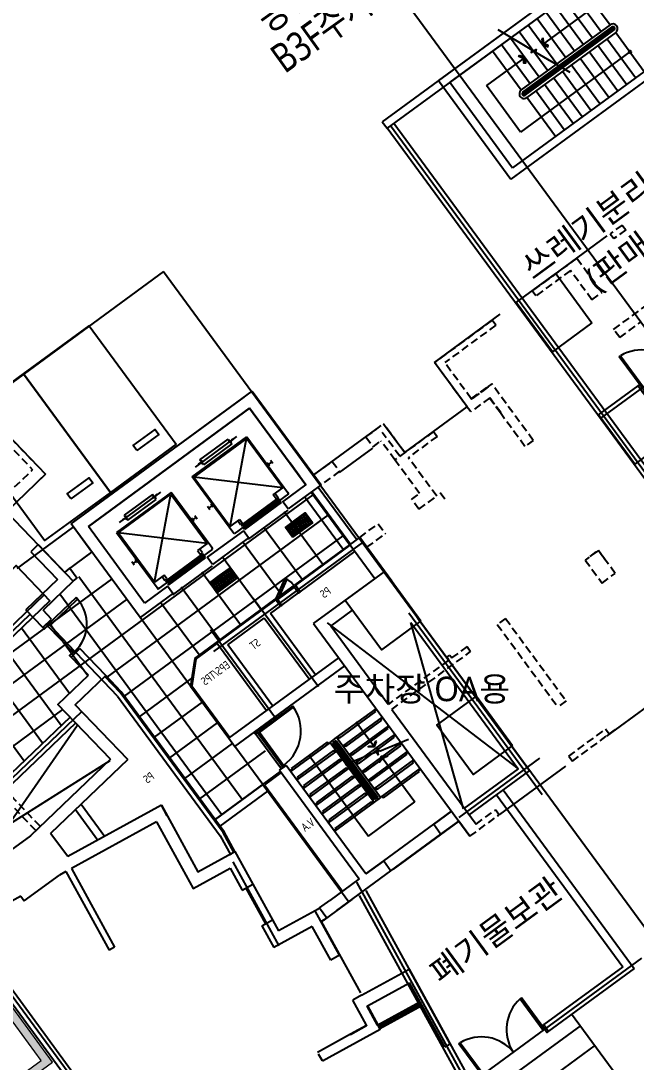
# Model space of a CAD drawing. Header units: millimetres. Extents: x 75184266 to 76346726, y -35850126 to -33679385.
# Drawn here: x 75401790 to 75416864, y -34613027 to -34587487 of the extents above; entities that cross this region are included whole.
import ezdxf
from ezdxf.enums import TextEntityAlignment as Align

# ---------------------------------------------------------------- set-up
doc = ezdxf.new("R2010")
doc.units = ezdxf.units.MM
doc.header["$LTSCALE"] = 50
doc.header["$MEASUREMENT"] = 0
for name, pattern in [('ACAD_ISO10W100', [18.5, 12, -3, 0.5, -3]), ('HIDDEN2', [0.1875, 0.125, -0.0625]), ('XR-지하3층$0$H', [1.3, 0.8, -0.5]), ('XR-지하3층$0$HIDDEN2', [0.1875, 0.125, -0.0625])]:
    doc.linetypes.add(name, pattern=pattern)
doc.layers.get('0').update_dxf_attribs({"linetype": 'CONTINUOUS'})
for name, color, linetype in [('a-door', 6, 'CONTINUOUS'), ('CON', 2, 'CONTINUOUS'), ('DOOR', 7, 'CONTINUOUS'), ('HD', 7, 'CONTINUOUS'), ('open', 1, 'ACAD_ISO10W100'), ('W1', 3, 'CONTINUOUS'), ('XR-지하3층$0$1712-PL$0$DOOR', 4, 'CONTINUOUS'), ('XR-지하3층$0$1HIDDEN2', 1, 'XR-지하3층$0$HIDDEN2'), ('XR-지하3층$0$5', 5, 'CONTINUOUS'), ('XR-지하3층$0$a-door', 6, 'CONTINUOUS'), ('XR-지하3층$0$A-주차', 9, 'CONTINUOUS'), ('XR-지하3층$0$AA-XXXX-SYMB', 7, 'CONTINUOUS'), ('XR-지하3층$0$CON', 2, 'CONTINUOUS'), ('XR-지하3층$0$hat', 8, 'CONTINUOUS'), ('XR-지하3층$0$장애인', 11, 'CONTINUOUS')]:
    doc.layers.add(name, color=color, linetype=linetype)
doc.layers.add('건축', color=8, linetype='CONTINUOUS', plot=False)
doc.styles.add('ANU-TEXT 0', font='', dxfattribs={"width": 0.8})
doc.styles.add('XR-지하3층$0$맑은고딕', font='')
doc.styles.add('XR-지하3층$0$울릉도m', font='')
doc.styles.get('ANU-TEXT 0').set_extended_font_data('Malgun Gothic')
doc.styles.get('XR-지하3층$0$맑은고딕').set_extended_font_data('Malgun Gothic')
doc.styles.get('XR-지하3층$0$울릉도m').set_extended_font_data('Malgun Gothic')

# ---------------------------------------------------------------- blocks, each defined once
blk = doc.blocks.new('XR-지하3층$0$A$C73B52ADF')
at = {"layer": 'XR-지하3층$0$A-주차', "elevation": 0}
for points in [[(-2038, 2466), (-38, 2466), (-38, -1134), (-2038, -1134)], [(-1166, 2021), (-1166, 1871), (-1832, 1871), (-1832, 2021)]]:
    blk.add_lwpolyline(points, close=True, dxfattribs=at)
blk = doc.blocks.new('XR-지하3층$0$A$C5E3F3FAC')
at = {"layer": 'XR-지하3층$0$a-door'}
for p, q in [((90, 950), (50, 950)), ((50, 950), (50, 0)), ((90, 0), (90, 950)), ((1910, 950), (1950, 950)), ((1910, 0), (1910, 950)), ((1950, 950), (1950, 0)), ((50, 0), (90, 0)), ((1950, 0), (1910, 0))]:
    blk.add_line(p, q, dxfattribs=at)
at = {"layer": 'XR-지하3층$0$a-door', "color": 6}
for points in [[(0, 850), (0, 1050), (50, 1050), (50, 850)], [(2000, 850), (2000, 1050), (1950, 1050), (1950, 850)]]:
    blk.add_lwpolyline(points, close=True, dxfattribs=at)
at = {"layer": 'XR-지하3층$0$a-door', "color": 7}
for centre, start, end in [((-2, 999), 275.2502, 357.2138), ((2002, 999), 182.7862, 264.7498)]:
    blk.add_arc(centre, 1003, start, end, dxfattribs=at)
blk = doc.blocks.new('XR-지하3층$0$점형블럭')
at = {"layer": 'XR-지하3층$0$AA-XXXX-SYMB', "color": 9, "ltscale": 5}
for p, q in [((300, 300), (0, 300)), ((0, 300), (0, 0)), ((300, 300), (300, 0)), ((300, 0), (0, 0))]:
    blk.add_line(p, q, dxfattribs=at)
at = {"layer": 'XR-지하3층$0$AA-XXXX-SYMB', "color": 9, "ltscale": 2}
for centre in [(30, 270), (90, 270), (150, 270), (210, 270), (270, 270), (30, 210), (30, 150), (30, 90), (30, 30), (90, 210), (90, 150), (90, 90), (90, 30), (150, 210), (150, 150), (150, 90), (150, 30), (210, 210), (210, 150), (210, 90), (210, 30), (270, 210), (270, 150), (270, 90), (270, 30)]:
    blk.add_circle(centre, 20, dxfattribs=at)
blk = doc.blocks.new('XR-지하3층$0$장애인 주차')
at = {"layer": 'XR-지하3층$0$5', "ltscale": 4}
h = blk.add_hatch(color=7, dxfattribs=at)
h.dxf.hatch_style = 1
h.paths.add_polyline_path([(3842, -695), (4402, -695), (4402, -1115), (3842, -1115)])
h.paths.add_polyline_path([(3892, -1065), (4352, -1065), (4352, -745), (3892, -745)], flags=16)
h.paths.add_polyline_path([(3982, -990), (3988, -973), (4011, -981), (4046, -898), (4136, -898), (4137, -881), (4072, -881), (4072, -863), (4138, -863), (4142, -810, -3.72247), (4161, -797), (4152, -916), (4058, -916), (4021, -1003)], flags=0)
h = blk.add_hatch(color=256, dxfattribs=at)
h.dxf.hatch_style = 1
h.paths.add_polyline_path([(4352, -1065), (4352, -745), (3892, -745), (3892, -1065)])
at = {"layer": 'XR-지하3층$0$hat'}
h = blk.add_hatch(color=7, dxfattribs=at)
edge = h.paths.add_edge_path()
edge.add_line((4161, -797), (4152, -916))
edge.add_line((4152, -916), (4058, -916))
edge.add_line((4058, -916), (4021, -1003))
edge.add_line((4021, -1003), (3982, -990))
edge.add_line((3982, -990), (3988, -973))
edge.add_line((3988, -973), (4011, -981))
edge.add_line((4011, -981), (4046, -898))
edge.add_line((4046, -898), (4136, -898))
edge.add_line((4136, -898), (4137, -881))
edge.add_line((4137, -881), (4072, -881))
edge.add_line((4072, -881), (4072, -863))
edge.add_line((4072, -863), (4138, -863))
edge.add_line((4138, -863), (4142, -810))
edge.add_arc((4140, -787), 22.8, -24.8827, 274.9698, ccw=False)
edge = h.paths.add_edge_path()
edge.add_line((4048, -981), (4058, -958))
edge.add_arc((4127, -942), 71.5, 192.8781, 416.1688)
edge.add_line((4167, -882), (4169, -863))
edge.add_arc((4127, -942), 89.2, 206.535, 422.4866, ccw=False)
at = {"layer": 'XR-지하3층$0$장애인', "lineweight": 5, "true_color": 0xffffff}
blk.add_hatch(color=7, dxfattribs=at).paths.add_polyline_path([(2472, 3995), (2472, -1005), (3842, -1005), (3842, -805), (2672, -805), (2672, 3795), (5572, 3795), (5572, -805), (4402, -805), (4402, -1005), (5772, -1005), (5772, 3995)])
h = blk.add_hatch(color=7, dxfattribs=at)
h.paths.add_polyline_path([(5572, 2795), (5572, 3078), (4855, 3795), (4572, 3795)])
h.paths.add_polyline_path([(4572, 3045), (4572, 2762), (5572, 1762), (5572, 2045)])
h.paths.add_polyline_path([(4572, 2012), (4572, 1729), (5572, 729), (5572, 1012)])
h.paths.add_polyline_path([(5572, -304), (5572, -21), (4572, 979), (4572, 696)])
h.paths.add_polyline_path([(4572, -54), (4572, -336), (5041, -805), (5323, -805)])
h = blk.add_hatch(color=7, dxfattribs=at)
h.paths.add_polyline_path([(3763, 2216, -1), (3463, 2216, -1)])
h.paths.add_polyline_path([(3992, 1503, -0.343093), (3870, 1283), (3381, 1194), (3090, 708, -0.931653), (2987, 770), (3330, 1379), (3639, 1415, 0.446048), (3689, 1485), (3600, 1888, -0.596144), (3699, 2009), (4214, 1851), (4443, 1569, -0.883364), (4355, 1493), (4151, 1741), (3925, 1810)])
h.paths.add_polyline_path([(4053, 1393), (4055, 1528, -1.526545), (3257, 820), (3348, 969, 1.638056)])
at = {"layer": 'XR-지하3층$0$1HIDDEN2', "color": 11}
for points in [[(4161, -797), (4152, -916), (4058, -916), (4021, -1003), (3982, -990), (3988, -973), (4011, -981), (4046, -898), (4136, -898), (4137, -881), (4072, -881), (4072, -863), (4138, -863), (4142, -810)], [(4167, -882), (4169, -863)]]:
    blk.add_lwpolyline(points, dxfattribs=at)
for centre, radius, start, end in [((4140, -787), 22.8, 335.1173, 274.9698), ((4127, -942), 89.2, 206.535, 62.4866), ((4127, -942), 71.5, 192.8781, 56.1688)]:
    blk.add_arc(centre, radius, start, end, dxfattribs=at)
at = {"layer": 'XR-지하3층$0$5', "lineweight": 5}
for p, q in [((4572, 3795), (4572, -805)), ((5572, 2795), (4572, 3795)), ((5572, 3078), (4855, 3795)), ((5572, 2045), (4572, 3045)), ((5572, 1762), (4572, 2762)), ((5572, 1012), (4572, 2012)), ((5572, 729), (4572, 1729)), ((5572, -21), (4572, 979)), ((5572, -304), (4572, 696)), ((5323, -805), (4572, -54)), ((5041, -805), (4572, -336))]:
    blk.add_line(p, q, dxfattribs=at)
at = {"layer": 'XR-지하3층$0$5', "ltscale": 4}
for p, q in [((4165, -1005), (4165, -805)), ((4165, -805), (4165, -905))]:
    blk.add_line(p, q, dxfattribs=at)
at = {"layer": 'XR-지하3층$0$5', "lineweight": 5}
for points in [[(3842, -1005), (2472, -1005), (2472, 3995), (5772, 3995), (5772, -1005), (4402, -1005)], [(3842, -805), (2672, -805), (2672, 3795), (5572, 3795), (5572, -805), (4402, -805)]]:
    blk.add_lwpolyline(points, dxfattribs=at)
at = {"layer": 'XR-지하3층$0$5', "ltscale": 4}
for points in [[(3842, -695), (3842, -1115), (4402, -1115), (4402, -695)], [(3892, -745), (3892, -1065), (4352, -1065), (4352, -745)]]:
    blk.add_lwpolyline(points, close=True, dxfattribs=at)
at = {"layer": 'XR-지하3층$0$장애인', "color": 8, "lineweight": 5}
for p, q in [((3689, 1485), (3600, 1888, 0)), ((3699, 2009, 0), (4214, 1851, 0)), ((3925, 1810, 0), (4151, 1741, 0)), ((4214, 1851, 0), (4443, 1569, 0)), ((4151, 1741, 0), (4355, 1493, 0)), ((4055, 1528), (4053, 1393)), ((3348, 969), (3257, 820))]:
    blk.add_line(p, q, dxfattribs=at)
at = {"layer": 'XR-지하3층$0$장애인', "color": 7, "lineweight": 5}
for points in [[(3523, 2720), (2773, 2720), (2773, 2870), (3523, 2870)], [(4473, 2720), (3723, 2720), (3723, 2870), (4473, 2870)]]:
    blk.add_lwpolyline(points, close=True, dxfattribs=at)
at = {"layer": 'XR-지하3층$0$장애인', "color": 8, "lineweight": 5, "extrusion": (0.976964, 0.213404, 0), "elevation": 4221}
blk.add_lwpolyline([(617, 0), (931, 0)], dxfattribs=at)
at = {"layer": 'XR-지하3층$0$장애인', "color": 8, "lineweight": 5}
for points in [[(3094, 715, -1.000002), (2987, 770), (3330, 1379), (3640, 1415)], [(3992, 1503, -0.343093), (3870, 1283), (3381, 1194), (3094, 715)]]:
    blk.add_lwpolyline(points, format="xyb", dxfattribs=at)
blk.add_circle((3613, 2216), 150, dxfattribs=at)
for centre, radius, start, end in [((3682, 1922, 0), 88.4, 79.1143, 202.3185), ((4394, 1537, 0), 58.8, 227.9655, 33.7904), ((3810, 1000), 582, 198.006, 65.0949), ((3809, 1000), 462, 183.8525, 58.2396), ((3632, 1473), 57.7, 276.2786, 12.4353)]:
    blk.add_arc(centre, radius, start, end, dxfattribs=at)
blk = doc.blocks.new('2P-Dr204')
at = {"color": 0}
for p, q in [((29, 50), (29, 955)), ((65, 50), (65, 956)), ((29, 50), (0, 50)), ((0, 50), (0, -50)), ((29, 14), (29, 50)), ((65, 50), (29, 50)), ((50, 14), (29, 14)), ((50, -50), (50, 14)), ((950, 14), (950, -50)), ((971, 14), (950, 14)), ((971, 14), (950, 14)), ((971, 50), (971, 14)), ((1000, 50), (971, 50)), ((1000, -50), (1000, 50)), ((50, -50), (0, -50)), ((1000, -50), (950, -50))]:
    blk.add_line(p, q, dxfattribs=at)
blk.add_arc((65, 50), 906, 0, 92.2294, dxfattribs=at)
blk = doc.blocks.new('A$C3C7850DE')
at = {"layer": 'CON', "ltscale": 100}
for p, q in [((-9, 7422), (-9, 222)), ((-9, 7422), (191, 7422)), ((191, 7422), (191, 422)), ((1191, 7422), (1191, 7222, 0)), ((1191, 7422), (2991, 7422)), ((2991, 7422), (2991, 222)), ((1191, 7222), (2791, 7222)), ((2791, 7222), (2791, 5922)), ((1191, 5922), (2791, 5922)), ((1191, 5922, 0), (1191, 5722, 0)), ((1191, 5722), (2791, 5722)), ((2791, 5722), (2791, 422)), ((191, 422), (2791, 422)), ((-9, 222), (2991, 222))]:
    blk.add_line(p, q, dxfattribs=at)
at = {"layer": 'HD', "ltscale": 10}
for p, q in [((191, 4422), (1376, 4422)), ((783, 4422), (783, 2802)), ((1376, 4422), (1376, 1722)), ((1476, 4422), (1446, 4422)), ((1446, 1722), (1446, 4422)), ((1476, 4422), (1476, 1722)), ((1506, 4422), (1476, 4422)), ((1506, 4422), (1506, 1722)), ((1506, 4422), (1536, 4422)), ((1536, 1722), (1536, 4422)), ((1606, 4422), (1606, 1722)), ((1606, 4422), (2791, 4422)), ((2198, 4422), (2198, 1097)), ((191, 4152), (1376, 4152)), ((1476, 4152), (1446, 4152)), ((1536, 4152), (1506, 4152)), ((2791, 4152), (1606, 4152)), ((191, 3882), (1376, 3882)), ((1476, 3882), (1446, 3882)), ((1536, 3882), (1506, 3882)), ((2791, 3882), (1606, 3882)), ((191, 3612), (1376, 3612)), ((1476, 3612), (1446, 3612)), ((1536, 3612), (1506, 3612)), ((2791, 3612), (1606, 3612)), ((191, 3342), (1376, 3342)), ((1476, 3342), (1446, 3342)), ((1536, 3342), (1506, 3342)), ((2791, 3342), (1606, 3342)), ((191, 3072), (1376, 3072)), ((1476, 3072), (1446, 3072)), ((1536, 3072), (1506, 3072)), ((2791, 3072), (1606, 3072)), ((191, 2802), (1376, 2802)), ((1476, 2802), (1446, 2802)), ((1536, 2802), (1506, 2802)), ((2791, 2802), (1606, 2802)), ((191, 2532), (1376, 2532)), ((1476, 2532), (1446, 2532)), ((1536, 2532), (1506, 2532)), ((2791, 2532), (1606, 2532)), ((191, 2262), (1376, 2262)), ((783, 2262), (783, 1097)), ((1476, 2262), (1446, 2262)), ((1536, 2262), (1506, 2262)), ((2791, 2262), (1606, 2262)), ((191, 1992), (1376, 1992)), ((1476, 1992), (1446, 1992)), ((1536, 1992), (1506, 1992)), ((2791, 1992), (1606, 1992)), ((191, 1722), (1376, 1722)), ((1476, 1722), (1446, 1722)), ((1506, 1722), (1476, 1722)), ((1536, 1722), (1506, 1722)), ((2791, 1722), (1606, 1722)), ((2198, 1097), (783, 1097))]:
    blk.add_line(p, q, dxfattribs=at)
blk.add_lwpolyline([(-159, 2141), (734, 2513), (779, 2461), (788, 2602), (833, 2551), (1726, 2943)], dxfattribs=at)
for points in [[(663, 2870), (783, 2802), (904, 2871), (886, 2900), (783, 2841), (680, 2900)], [(663, 2193), (783, 2262), (904, 2193), (886, 2163), (783, 2222), (680, 2164)]]:
    blk.add_lwpolyline(points, close=True, dxfattribs=at)
for centre in [(783, 4422), (783, 4422), (2198, 4422), (2198, 4422)]:
    blk.add_circle(centre, 30, dxfattribs=at)
for centre, radius, start, end in [((1491, 4422), 115, 0, 180), ((1491, 4422), 45, 0, 180), ((1491, 1722), 115, 180, 0), ((1491, 1722), 45, 180, 0)]:
    blk.add_arc(centre, radius, start, end, dxfattribs=at)
at = {"layer": 'open', "ltscale": 0.5}
for p, q in [((2191, 7222), (2791, 5922)), ((2191, 5922), (2791, 7222))]:
    blk.add_line(p, q, dxfattribs=at)
at = {"layer": 'W1', "ltscale": 100}
for p, q in [((2091, 7222), (2091, 5922)), ((2191, 7222), (2191, 5922))]:
    blk.add_line(p, q, dxfattribs=at)
at = {"layer": 'DOOR', "extrusion": (-1.015e-13, 9.27e-13, -1), "zscale": -1, "rotation": 180.0000577049292}
for p in [(-191, 7372, 0), (-191, 5872, 0)]:
    blk.add_blockref('2P-Dr204', p, dxfattribs=at)
blk = doc.blocks.new('XR-지하3층$0$1712-PL$0$FSD1000')
at = {"layer": 'XR-지하3층$0$1712-PL$0$DOOR', "color": 9}
for p, q in [((25, -101, 0), (865, -101, 0)), ((40, -146, 0), (850, -146, 0))]:
    blk.add_line(p, q, dxfattribs=at)
at = {"layer": 'XR-지하3층$0$1712-PL$0$DOOR', "elevation": 0}
for points in [[(25, 739), (25, -101), (70, -101), (70, 739)], [(-5, -251), (-5, -101), (25, -101), (25, -146), (40, -146), (40, -251)], [(895, -251), (895, -101), (865, -101), (865, -146), (850, -146), (850, -251)]]:
    blk.add_lwpolyline(points, close=True, dxfattribs=at)
at = {"layer": 'XR-지하3층$0$1712-PL$0$DOOR', "color": 9}
blk.add_arc((25, -101, 0), 840, 360, 86.9291, dxfattribs=at)
blk = doc.blocks.new('*U130')
at = {"layer": 'a-door', "color": 9}
for p, q in [((30, 0), (570, 0)), ((45, -40), (555, -40)), ((45, -210), (555, -210))]:
    blk.add_line(p, q, dxfattribs=at)
at = {"layer": 'a-door'}
for points in [[(498, 270), (518, 235), (50, -35), (30, 0)], [(0, -210), (0, 0), (30, 0), (30, -40), (45, -40), (45, -210), (45, -210), (45, -210)], [(570, 0), (570, -40), (555, -40), (555, -210), (555, -210), (555, -210), (600, -210), (600, 0)]]:
    blk.add_lwpolyline(points, close=True, dxfattribs=at)
blk.add_arc((30, 0), 540, 0, 30, dxfattribs=at)
blk = doc.blocks.new('XR-지하3층$0$기둥 0620')
at = {"layer": 'XR-지하3층$0$CON', "ltscale": 0.5}
blk.add_lwpolyline([(-600, 0), (600, 0), (600, 1500), (-600, 1500)], close=True, dxfattribs=at)

msp = doc.modelspace()

# ---------------------------------------------------------------- hatches: boundary and pattern name
at = {"layer": '건축', "ltscale": 100}
h = msp.add_hatch(dxfattribs=at)
h.set_pattern_fill('NET', color=256, scale=5000, angle=36.25067)
h.set_pattern_definition([(216.265, (75407715.4, -34606216.7), (369.702, -503.93), []), (306.265, (75407715.4, -34606216.7), (503.93, 369.702), [])])
h.paths.add_polyline_path([(75408902.1, -34599045.6), (75404709.6, -34602121.3), (75403708.9, -34600757.2), (75403121.8, -34601188), (75402333.7, -34601942.8), (75402543.4, -34602161.7), (75402326.7, -34602369.2), (75402082.8, -34602114.5), (75397107.1, -34606879.7), (75398764.9, -34608615.1), (75402995.3, -34604563.6), (75402697.7, -34604252.8), (75403445.1, -34603536.9), (75403661.8, -34603329.4), (75404247, -34603940.4), (75406546.3, -34607074.4), (75408150.8, -34605897.3), (75407467.6, -34604966), (75407032.2, -34605285.4), (75405944.2, -34603802.5), (75406048.6, -34603123.5), (75409849.6, -34600334.9)])
at = {"layer": '건축'}
h = msp.add_hatch(dxfattribs=at)
h.set_pattern_fill('ANSI31', color=256, scale=350, angle=-61.23487, style=0)
h.set_pattern_definition([(343.76512965, (68083838.6, 47151368.178), (12.23142775, 42.00541245), [])])
h.paths.add_polyline_path([(75411616.4, -34611635.4), (75411568.2, -34611547.7), (75410538.2, -34612113.1), (75410586.4, -34612200.8)])

# ---------------------------------------------------------------- linework, layer by layer
at = {"layer": '건축', "ltscale": 0.5}
for p, q in [((75437418.8, -34570332.3), (75410644.5, -34589960.6)), ((75437375.8, -34570611.9), (75410762.8, -34590121.9)), ((75410644.5, -34589960.6), (75410762.8, -34590121.9)), ((75423456.4, -34607093.6), (75410925.5, -34590002.6)), ((75423413.4, -34607373.1), (75410764.2, -34590120.9)), ((75405280.8, -34593636), (75390234.1, -34604667.4)), ((75413895.4, -34594456.1), (75413895.7, -34594455.9)), ((75416061.5, -34597312.4), (75416061.5, -34597312.4)), ((75402501.8, -34601713.2), (75397034.8, -34606948.8)), ((75402363.4, -34601568.7), (75397979.8, -34605766.9)), ((75409292.7, -34602255.5), (75413973.4, -34605830.7)), ((75411345.9, -34602246.9), (75413973.4, -34605830.7)), ((75412635.1, -34606811.9), (75411345.9, -34602246.9)), ((75411507.2, -34602128.7), (75414252.9, -34605873.8)), ((75402995.3, -34604563.6), (75398672.3, -34608703.6)), ((75403133.7, -34604708), (75398955.1, -34608709.7)), ((75403165.5, -34604776.7), (75399821.1, -34609614)), ((75399004.6, -34608761.4), (75403981.8, -34605628.9)), ((75413973.4, -34605830.7), (75412638.3, -34606809.5)), ((75414252.9, -34605873.8), (75412756.6, -34606970.8)), ((75413605.5, -34606348.5), (75416816.5, -34610728.3)), ((75413444.2, -34606466.7), (75416537, -34610685.3)), ((75402936.9, -34607986.9), (75402518, -34607415.9)), ((75410678.7, -34608092.1), (75411904.3, -34607193)), ((75402025.5, -34607472.1), (75401163.1, -34608104.9)), ((75410856.2, -34608334), (75412081.8, -34607434.8)), ((75401872.9, -34609072.4), (75402734.8, -34608440.1)), ((75401872.9, -34609072.4), (75402734.8, -34608440.1)), ((75410078.9, -34608938.2), (75414762.5, -34617471.6)), ((75410241.5, -34608818.9), (75414937.8, -34617375.3)), ((75401789.7, -34608958.9), (75401872.9, -34609072.4)), ((75401789.7, -34608958.9), (75401872.9, -34609072.4)), ((75400434.2, -34609690), (75410599.3, -34623555.1)), ((75400257.3, -34609787), (75410498, -34623755.1)), ((75416537.1, -34610685.2, 0), (75414599, -34612106.1)), ((75416816.5, -34610728.3), (75414717.3, -34612267.4)), ((75414599, -34612106.1), (75414717.3, -34612267.4))]:
    msp.add_line(p, q, dxfattribs=at)
at = {"layer": '건축', "ltscale": 100}
for p, q in [((75423494, -34607314), (75410844.8, -34590061.8)), ((75415986.4, -34597243.5), (75421676.1, -34593072.3)), ((75411293.3, -34602006.1), (75414557.7, -34606458.7)), ((75403281.2, -34604428.3), (75398763.9, -34608754.4)), ((75414493, -34605573.8), (75412517.3, -34607022.3)), ((75410014.6, -34608613.3), (75414995.5, -34617688.2)), ((75416991.9, -34610475.8), (75412666.6, -34613646.9)), ((75417057.2, -34614272), (75415283.3, -34611852.5)), ((75415505, -34612125.7), (75413046, -34613928.6)), ((75415859.8, -34612609.6), (75413337.2, -34614459.1))]:
    msp.add_line(p, q, dxfattribs=at)
at = {"layer": '건축', "linetype": 'HIDDEN2', "ltscale": 30}
for p, q in [((75416519.7, -34592495.9), (75416229.4, -34592708.8)), ((75416519.7, -34592495.9), (75416608.4, -34592616.8)), ((75416312.7, -34595053.8), (75418570.3, -34593397.6)), ((75414407.3, -34594231.7), (75414318.5, -34594110.7)), ((75413334.9, -34594832.4), (75411923.8, -34595867.5)), ((75413423.6, -34594953.3), (75413334.9, -34594832.4)), ((75416460.6, -34595255.4), (75416960.5, -34594888.6)), ((75413278.8, -34596733.9), (75412811.1, -34597077)), ((75400949.3, -34597099.9), (75402395, -34598609.3)), ((75410241.5, -34597690.9), (75410676.9, -34597371.5)), ((75411194.5, -34598077), (75410676.9, -34597371.5)), ((75410241.5, -34597690.9), (75410419, -34597932.8)), ((75411073.5, -34598165.7), (75410644.7, -34597581.1)), ((75411988.7, -34597680.3), (75411283.2, -34598197.9)), ((75410419, -34597932.8), (75410612.5, -34597790.8)), ((75410952.6, -34598254.4), (75410612.5, -34597790.8)), ((75411978.3, -34599145.3), (75411283.2, -34598197.9)), ((75408966.8, -34598626.1), (75409419.1, -34598294.2)), ((75409419.1, -34598294.2), (75409596.5, -34598536.1)), ((75411558.9, -34599080.9), (75410952.6, -34598254.4)), ((75409596.5, -34598536.1), (75409144.2, -34598868)), ((75411365.4, -34599222.8), (75411558.9, -34599080.9)), ((75411542.9, -34599464.7), (75411978.3, -34599145.3)), ((75410091.5, -34600157.4), (75410543, -34599826.2)), ((75410268.9, -34600399.3), (75410720.4, -34600068.1)), ((75415735.9, -34600624), (75415937.4, -34600476.2)), ((75413462.1, -34602292.1), (75414946.8, -34604315.9)), ((75413663.7, -34602144.3), (75415148.4, -34604168)), ((75410878, -34604374), (75412809.1, -34602957.3)), ((75412720.3, -34602836.3), (75412809.1, -34602957.3)), ((75415212.1, -34605522.8), (75416115.2, -34604860.3)), ((75415300.8, -34605643.7), (75416365.2, -34604862.9)), ((75416203.9, -34604981.2), (75416115.2, -34604860.3)), ((75415212.1, -34605522.8), (75415300.8, -34605643.7)), ((75402157.1, -34607346.1), (75400638.8, -34605760.9)), ((75402265.5, -34607242.3), (75400747.2, -34605657.1)), ((75412942.4, -34607187.9), (75413422.2, -34606836)), ((75413422.2, -34606836), (75413510.9, -34606956.9)), ((75412789.3, -34607486.3), (75413510.9, -34606956.9))]:
    msp.add_line(p, q, dxfattribs=at)
at = {"layer": '건축'}
for p, q in [((75405280.8, -34593636), (75430764.3, -34628395)), ((75403023.8, -34599823.4), (75407458.4, -34596570)), ((75407458.4, -34596570), (75409144.2, -34598868)), ((75403443.1, -34599887.8), (75407394, -34596989.4)), ((75407394, -34596989.4), (75403443.1, -34599887.8)), ((75407394, -34596989.4), (75408772.2, -34598868)), ((75405988.3, -34598674.2), (75407326.7, -34597692.3)), ((75407073.8, -34597685.6), (75406057.9, -34598431)), ((75407326.7, -34597692.3), (75408320.5, -34599046.9)), ((75407320.3, -34597734.2), (75406030.2, -34598680.7)), ((75406174.8, -34598252.2), (75406868.2, -34597743.5)), ((75406956.9, -34597864.4), (75406263.5, -34598373.1)), ((75406868.2, -34597743.5), (75406956.9, -34597864.4)), ((75406877.6, -34597798.6), (75406917.9, -34597769)), ((75406907.2, -34597838.9), (75406877.6, -34597798.6)), ((75406947.5, -34597809.3), (75406907.2, -34597838.9)), ((75406917.5, -34599890.1), (75407320.3, -34597734.2)), ((75406917.9, -34597769), (75406947.5, -34597809.3)), ((75406987.8, -34597779.7), (75406958.2, -34597739.4)), ((75408207.6, -34598943.7), (75407320.3, -34597734.2)), ((75406173.4, -34598377.2), (75406143.9, -34598336.9)), ((75406263.5, -34598373.1), (75406174.8, -34598252.2)), ((75406224.5, -34598277.7), (75406184.2, -34598307.3)), ((75406184.2, -34598307.3), (75406213.8, -34598347.6)), ((75406213.8, -34598347.6), (75406254.1, -34598318)), ((75406254.1, -34598318), (75406224.5, -34598277.7)), ((75407882.2, -34598407.2), (75407823.1, -34598326.6)), ((75407933.3, -34598307.8), (75407852.6, -34598366.9)), ((75407962.8, -34598348.1), (75407903.7, -34598267.4)), ((75408621.4, -34598662.4), (75408384.8, -34598339.9)), ((75406982.1, -34600028.8), (75405988.3, -34598674.2)), ((75406030.2, -34598680.7), (75406917.5, -34599890.1)), ((75408207.6, -34598943.7), (75406030.2, -34598680.7)), ((75407973.7, -34599115.2), (75408207.6, -34598943.7)), ((75409144.2, -34598868), (75408337.9, -34599459.5)), ((75405472.3, -34599052.8), (75404133.8, -34600034.7)), ((75404175.8, -34600041.2), (75405465.8, -34599094.8)), ((75404203.4, -34599791.5), (75405219.3, -34599046.1)), ((75405013.7, -34599104), (75404320.3, -34599612.7)), ((75404409, -34599733.6), (75405102.4, -34599224.9)), ((75405102.4, -34599224.9), (75405013.7, -34599104)), ((75405023.1, -34599159.1), (75405063.4, -34599129.5)), ((75405052.7, -34599199.4), (75405023.1, -34599159.1)), ((75405093, -34599169.8), (75405052.7, -34599199.4)), ((75405063, -34601250.6), (75405465.8, -34599094.8)), ((75405063.4, -34599129.5), (75405093, -34599169.8)), ((75405133.3, -34599140.2), (75405103.8, -34599099.9)), ((75405465.8, -34599094.8), (75406353.1, -34600304.2)), ((75406466, -34600407.4), (75405472.3, -34599052.8)), ((75408350.1, -34599087.2), (75407011.6, -34600069.1)), ((75407193.2, -34599860.2), (75408096.3, -34599197.7)), ((75408119.9, -34599230), (75407216.9, -34599892.5)), ((75408044.7, -34599212), (75407973.7, -34599115.2)), ((75408022.1, -34599079.7), (75408093.1, -34599176.5)), ((75408093.1, -34599176.5), (75408044.7, -34599212)), ((75408096.3, -34599197.7), (75408119.9, -34599230)), ((75408320.5, -34599046.9), (75408320.5, -34599046.9)), ((75408320.5, -34599046.9), (75408350.1, -34599087.2)), ((75406422.8, -34599477.9), (75406363.7, -34599397.2)), ((75406393.3, -34599437.6), (75406473.9, -34599378.4)), ((75406503.5, -34599418.7), (75406444.3, -34599338.1)), ((75407242.9, -34599928), (75408146, -34599265.5)), ((75408169.6, -34599297.7), (75407266.6, -34599960.2)), ((75408146, -34599265.5), (75408169.6, -34599297.7)), ((75404319, -34599737.7), (75404289.4, -34599697.4)), ((75404320.3, -34599612.7), (75404409, -34599733.6)), ((75404370, -34599638.2), (75404329.7, -34599667.8)), ((75404329.7, -34599667.8), (75404359.3, -34599708.1)), ((75404359.3, -34599708.1), (75404399.6, -34599678.5)), ((75404399.6, -34599678.5), (75404370, -34599638.2)), ((75406027.8, -34599767.7), (75405968.6, -34599687.1)), ((75406078.8, -34599668.3), (75405998.2, -34599727.4)), ((75406108.4, -34599708.6), (75406049.2, -34599627.9)), ((75406917.5, -34599890.1), (75407151.3, -34599718.6)), ((75407173.9, -34599850.8), (75407103, -34599754.1)), ((75407151.3, -34599718.6), (75407222.3, -34599815.3)), ((75404709.6, -34602121.3), (75403023.8, -34599823.4)), ((75404821.4, -34601766.5), (75403443.1, -34599887.8)), ((75407240.3, -34599991.9), (75406353.3, -34600642.6)), ((75407222.3, -34599815.3), (75407173.9, -34599850.8)), ((75407216.9, -34599892.5), (75407193.2, -34599860.2)), ((75407370.4, -34600169.3), (75407240.3, -34599991.9)), ((75407266.6, -34599960.2), (75407242.9, -34599928)), ((75404133.8, -34600034.7), (75405127.6, -34601389.3)), ((75405063, -34601250.6), (75404175.8, -34600041.2)), ((75406353.1, -34600304.2), (75404175.8, -34600041.2)), ((75407370.4, -34600169.3), (75406483.5, -34600820)), ((75407011.6, -34600069.1), (75406982.1, -34600028.8)), ((75406982.1, -34600028.8), (75406982.1, -34600028.8)), ((75409849.6, -34600334.9), (75410091.5, -34600157.4)), ((75402212.8, -34600334.7), (75402032.2, -34600507.6)), ((75402032.2, -34600507.6), (75402685.9, -34601190)), ((75403242, -34600727.7), (75403531.4, -34600515.4)), ((75405157.2, -34601429.6), (75406495.6, -34600447.7)), ((75406353.1, -34600304.2), (75406119.3, -34600475.7)), ((75406119.3, -34600475.7), (75406190.3, -34600572.5)), ((75406238.6, -34600537), (75406167.7, -34600440.2)), ((75406495.6, -34600447.7), (75406466, -34600407.4)), ((75406466, -34600407.4), (75406466, -34600407.4)), ((75408507.1, -34601319.8), (75409849.6, -34600334.9)), ((75408518.9, -34601335.9), (75409861.4, -34600351)), ((75408631.3, -34601489.1), (75409973.8, -34600504.2)), ((75404568.4, -34600838.4), (75404509.2, -34600757.7)), ((75404538.8, -34600798.1), (75404619.4, -34600738.9)), ((75404649, -34600779.2), (75404589.8, -34600698.6)), ((75406241.8, -34600558.2), (75405338.8, -34601220.7)), ((75405362.4, -34601253), (75406265.5, -34600590.5)), ((75406291.5, -34600626), (75405388.5, -34601288.5)), ((75405412.1, -34601320.7), (75406315.2, -34600658.2)), ((75406190.3, -34600572.5), (75406238.6, -34600537)), ((75406265.5, -34600590.5), (75406241.8, -34600558.2)), ((75406315.2, -34600658.2), (75406291.5, -34600626)), ((75406483.5, -34600820), (75406353.3, -34600642.6)), ((75402866.4, -34601017.1), (75402928.5, -34600957.7)), ((75402928.5, -34600957.7), (75402991.2, -34600911.7)), ((75402991.2, -34600911.7), (75403168.7, -34601153.6)), ((75402991.2, -34600911.7, 0.1), (75403168.7, -34601153.6, 0.1)), ((75402685.9, -34601190), (75401909.6, -34601933.6)), ((75403074, -34601233.8), (75402333.7, -34601942.8)), ((75403074, -34601233.8), (75403121.8, -34601188)), ((75403121.8, -34601188), (75403168.7, -34601153.6)), ((75405296.9, -34601079.1), (75405063, -34601250.6)), ((75405248.5, -34601114.6), (75405319.5, -34601211.3)), ((75405367.9, -34601175.8), (75405296.9, -34601079.1)), ((75405319.5, -34601211.3), (75405367.9, -34601175.8)), ((75405338.8, -34601220.7), (75405362.4, -34601253)), ((75405388.5, -34601288.5), (75405412.1, -34601320.7)), ((75405515.9, -34601529.8), (75404709.6, -34602121.3)), ((75405385.8, -34601352.4), (75404821.4, -34601766.5)), ((75405127.6, -34601389.3), (75405127.6, -34601389.3)), ((75405127.6, -34601389.3), (75405157.2, -34601429.6)), ((75405515.9, -34601529.8), (75405385.8, -34601352.4)), ((75406048.6, -34603123.5), (75408023.3, -34601674.7)), ((75406591.9, -34602749.6), (75408035.2, -34601690.8)), ((75402326.7, -34602369.2), (75401909.6, -34601933.6)), ((75402543.4, -34602161.7), (75402333.7, -34601942.8)), ((75407905.7, -34602021.5), (75408147.6, -34601844)), ((75409008.9, -34603525.2), (75407905.7, -34602021.5)), ((75406857.5, -34602790.4), (75407752.5, -34602133.9)), ((75408855.7, -34603637.6), (75407752.5, -34602133.9)), ((75408962.1, -34602269.6), (75412789.3, -34607486.3)), ((75406076.3, -34603140.3), (75406597.8, -34602757.7)), ((75407807.5, -34604406.6), (75406591.9, -34602749.6)), ((75407960.7, -34604294.2), (75406857.5, -34602790.4)), ((75403869.3, -34603546), (75403235.1, -34602883.8)), ((75403445.1, -34603536.9), (75403018.4, -34603091.4)), ((75406048.6, -34603123.5), (75405944.2, -34603802.5)), ((75406076.3, -34603140.3), (75405975.8, -34603794.8)), ((75406884.3, -34605083.9), (75409577.3, -34603108.2)), ((75407032.2, -34605285.4), (75409725.2, -34603309.7)), ((75404224, -34603959.7), (75403847.6, -34603566.8)), ((75404247, -34603940.4), (75403869.3, -34603546)), ((75405944.2, -34603802.5), (75406884.3, -34605083.9)), ((75405975.8, -34603794.8), (75406908.5, -34605066.1)), ((75406745.8, -34607397.1), (75404224, -34603959.7)), ((75406771.1, -34607380.9), (75404247, -34603940.4)), ((75409526.6, -34605067.7), (75410494.2, -34604357.9)), ((75409596.5, -34605078.5), (75410483.4, -34604427.8)), ((75409680.4, -34605277.4), (75410648, -34604567.6)), ((75410483.4, -34604427.8), (75410453.8, -34604387.5)), ((75410637.2, -34604637.4), (75410607.6, -34604597.1)), ((75410878, -34604374), (75412942.4, -34607187.9)), ((75409750.3, -34605288.1), (75410637.2, -34604637.4)), ((75409834.2, -34605487), (75410801.7, -34604777.2)), ((75409904.1, -34605497.8), (75410791, -34604847.1)), ((75410020.5, -34604705.4), (75410452.3, -34605294)), ((75410791, -34604847.1), (75410761.4, -34604806.8)), ((75406884.3, -34605083.9), (75407032.2, -34605285.4)), ((75408149.7, -34605811.3), (75407528.6, -34604964.7)), ((75408184.6, -34605760.8), (75407587.2, -34604946.5)), ((75407612.2, -34604909.5), (75407632.9, -34604937.8)), ((75408227.4, -34605748.1), (75407632.9, -34604937.8)), ((75409365.4, -34605186.1), (75409526.6, -34605067.7)), ((75410603.2, -34606535.2), (75409526.6, -34605067.7)), ((75409566.9, -34605038.2), (75409596.5, -34605078.5)), ((75409988, -34605696.7), (75410955.5, -34604986.8)), ((75410057.9, -34605707.4), (75410944.8, -34605056.7)), ((75410578.7, -34605399.4), (75411284.4, -34605105.4)), ((75410944.8, -34605056.7), (75410915.2, -34605016.4)), ((75409365.3, -34605186.1), (75408397.8, -34605895.9)), ((75409295.5, -34605175.3), (75408408.5, -34605826)), ((75409325, -34605215.6), (75409295.5, -34605175.3)), ((75409365.3, -34605186.1), (75410441.9, -34606653.5)), ((75409435.2, -34605196.8), (75409515.9, -34605137.6)), ((75409435.2, -34605196.8), (75410452.7, -34606583.6)), ((75410472.8, -34606568.8), (75409455.4, -34605182)), ((75409495.7, -34605152.4), (75410513.1, -34606539.2)), ((75409515.9, -34605137.6), (75410533.3, -34606524.5)), ((75409579.6, -34605351.3), (75409559.5, -34605366.1)), ((75409619.9, -34605321.7), (75409640.1, -34605307)), ((75409720.7, -34605247.8), (75409750.3, -34605288.1)), ((75410141.8, -34605906.3), (75411109.3, -34605196.5)), ((75410211.7, -34605917), (75411098.6, -34605266.4)), ((75410308.8, -34605301), (75410309.3, -34605275.4)), ((75410452.3, -34605294), (75410308.8, -34605301)), ((75410309.3, -34605275.4), (75410433, -34605267.7)), ((75410477.4, -34605152.1), (75410433, -34605267.7)), ((75410452.3, -34605294), (75410502, -34605159.2)), ((75410502, -34605159.2), (75410477.4, -34605152.1)), ((75410551.1, -34605495.8), (75410522, -34605322.1)), ((75410522, -34605322.1), (75410578.7, -34605399.4)), ((75411098.6, -34605266.4), (75411069, -34605226)), ((75403984.2, -34605596), (75402025.5, -34607472.1)), ((75404408.4, -34605605.2), (75402518, -34607415.9)), ((75409519.1, -34605395.7), (75408551.6, -34606105.5)), ((75409449.3, -34605384.9), (75408562.3, -34606035.6)), ((75409672.9, -34605605.3), (75408705.4, -34606315.1)), ((75409603.1, -34605594.6), (75408716.1, -34606245.3)), ((75408881.6, -34605541), (75410304.2, -34607480.1)), ((75409478.8, -34605425.3), (75409449.3, -34605384.9)), ((75409632.6, -34605634.9), (75409603.1, -34605594.6)), ((75409733.4, -34605561), (75409713.3, -34605575.7)), ((75409734, -34605728.1), (75410494.4, -34605418.5)), ((75409773.7, -34605531.4), (75409793.9, -34605516.6)), ((75409874.5, -34605457.4), (75409904.1, -34605497.8)), ((75410295.6, -34606115.9), (75411263.1, -34605406.1)), ((75410365.5, -34606126.7), (75411252.4, -34605476)), ((75410449.4, -34606325.6), (75411416.9, -34605615.7)), ((75410494.4, -34605418.5), (75410551.1, -34605495.8)), ((75410620.3, -34605523.1), (75410570.6, -34605657.9)), ((75410595.2, -34605665), (75410639.6, -34605549.4)), ((75410620.3, -34605523.1), (75410763.8, -34605516.1)), ((75410620.3, -34605523.1), (75411443.1, -34606644.6)), ((75410763.2, -34605541.7), (75410639.6, -34605549.4)), ((75410763.8, -34605516.1), (75410763.2, -34605541.7)), ((75411252.4, -34605476), (75411222.8, -34605435.7)), ((75408130.1, -34605869.1), (75408291.3, -34605750.7)), ((75408130.1, -34605869.1), (75410082.1, -34608529.8)), ((75410243.4, -34608411.5), (75408291.3, -34605750.7)), ((75410243.4, -34608411.5), (75408291.3, -34605750.7)), ((75408408.5, -34605826), (75408438.1, -34605866.3)), ((75409826.7, -34605815), (75408859.2, -34606524.8)), ((75409756.8, -34605804.2), (75408869.9, -34606454.9)), ((75409786.4, -34605844.5), (75409756.8, -34605804.2)), ((75409887.2, -34605770.6), (75409867.1, -34605785.4)), ((75409927.5, -34605741), (75409947.7, -34605726.2)), ((75410028.3, -34605667.1), (75410057.9, -34605707.4)), ((75410182.1, -34605876.7), (75410211.7, -34605917)), ((75410519.3, -34606336.3), (75411406.2, -34605685.6)), ((75410570.6, -34605657.9), (75410595.2, -34605665)), ((75410603.2, -34606535.2), (75411570.7, -34605825.4)), ((75411406.2, -34605685.6), (75411376.6, -34605645.3)), ((75411560, -34605895.3), (75411530.4, -34605854.9)), ((75408150.8, -34605897.3), (75407715.4, -34606216.7)), ((75408168.5, -34605921.5), (75407757.3, -34606223.1)), ((75408562.3, -34606035.6), (75408591.9, -34606075.9)), ((75409980.5, -34606024.6), (75409013, -34606734.4)), ((75409910.6, -34606013.9), (75409023.7, -34606664.5)), ((75409940.2, -34606054.2), (75409910.6, -34606013.9)), ((75410041, -34605980.2), (75410020.8, -34605995)), ((75410081.3, -34605950.7), (75410101.5, -34605935.9)), ((75410335.9, -34606086.3), (75410365.5, -34606126.7)), ((75410673.1, -34606545.9), (75411560, -34605895.3)), ((75407715.4, -34606216.7), (75409646.7, -34608849.2)), ((75407757.3, -34606223.1), (75409670.9, -34608831.5)), ((75408716.1, -34606245.3), (75408745.7, -34606285.6)), ((75410134.3, -34606234.2), (75409166.8, -34606944.1)), ((75410064.4, -34606223.5), (75409177.5, -34606874.2)), ((75410094, -34606263.8), (75410064.4, -34606223.5)), ((75410194.8, -34606189.9), (75410174.6, -34606204.6)), ((75410235.1, -34606160.3), (75410255.3, -34606145.5)), ((75410388.9, -34606369.9), (75410409.1, -34606355.1)), ((75410489.7, -34606296), (75410519.3, -34606336.3)), ((75408869.9, -34606454.9), (75408899.5, -34606495.2)), ((75410288.1, -34606443.9), (75409320.6, -34607153.7)), ((75410218.2, -34606433.1), (75409331.3, -34607083.8)), ((75410441.9, -34606653.5), (75409474.4, -34607363.3)), ((75410372, -34606642.8), (75409485.1, -34607293.4)), ((75410247.8, -34606473.4), (75410218.2, -34606433.1)), ((75410304.2, -34607480.1), (75411443.1, -34606644.6)), ((75410348.6, -34606399.5), (75410328.4, -34606414.3)), ((75410401.6, -34606683.1), (75410372, -34606642.8)), ((75410603.2, -34606535.2), (75410441.9, -34606653.5)), ((75410533.3, -34606524.5), (75410452.7, -34606583.6)), ((75410562.9, -34606564.8), (75410482.2, -34606623.9)), ((75410643.5, -34606505.6), (75410673.1, -34606545.9)), ((75409023.7, -34606664.5), (75409053.3, -34606704.8)), ((75409177.5, -34606874.2), (75409207.1, -34606914.5)), ((75412339.7, -34606873.5), (75411904.3, -34607193)), ((75411904.3, -34607193), (75412339.7, -34606873.5)), ((75405112.9, -34607134.5), (75403026.6, -34608279.8)), ((75409331.3, -34607083.8), (75409360.9, -34607124.1)), ((75412081.8, -34607434.8), (75412517.2, -34607115.4)), ((75407007.6, -34607874), (75406745.8, -34607397.1)), ((75407033.9, -34607859.6), (75406771.1, -34607380.9)), ((75409485.1, -34607293.4), (75409514.7, -34607333.7)), ((75411904.3, -34607193), (75412081.8, -34607434.8)), ((75407033.9, -34607859.6), (75407475.1, -34608663.4)), ((75410678.7, -34608092.1), (75410243.4, -34608411.5)), ((75410243.4, -34608411.5), (75410678.7, -34608092.1)), ((75410678.7, -34608092.1), (75410856.2, -34608334)), ((75402895.2, -34608352), (75402734.8, -34608440.1)), ((75402895.2, -34608352), (75403951.4, -34610276.2)), ((75403026.6, -34608279.8), (75404082.9, -34610204)), ((75406915.3, -34608267), (75407212.2, -34608807.7)), ((75409533.9, -34609304.1), (75410856.2, -34608334)), ((75410082.1, -34608529.8), (75409356.4, -34609062.2)), ((75409646.7, -34608849.2), (75409824.2, -34609091.1)), ((75409646.7, -34608849.2, -0.1), (75409824.2, -34609091.1, -0.1)), ((75401789.7, -34608958.9), (75399835.8, -34610031.5)), ((75409000.7, -34609312.4), (75408102.2, -34609805.7)), ((75409058.8, -34609280.5), (75409000.7, -34609312.4)), ((75409106.5, -34609245.5), (75409058.8, -34609280.5)), ((75409106.5, -34609245.5), (75409283.9, -34609487.4)), ((75409106.5, -34609245.5, 0.1), (75409283.9, -34609487.4, 0.1)), ((75407693.4, -34609684.3), (75407983.6, -34610213)), ((75407956.4, -34609540), (75408102.2, -34609805.7)), ((75408926, -34609695.7), (75407983.6, -34610213)), ((75409380.7, -34610524.1), (75408926, -34609695.7)), ((75409145.1, -34609575.4), (75409220.4, -34609534.1)), ((75409220.4, -34609534.1), (75409283.9, -34609487.4)), ((75404082.9, -34610204), (75403951.4, -34610276.2)), ((75409599.9, -34610403.8), (75409380.7, -34610524.1)), ((75412306.1, -34612580), (75411300.3, -34610747.9)), ((75410256.5, -34612119.5), (75409919.7, -34611505.9)), ((75410138.8, -34611385.6), (75410138.8, -34611385.6)), ((75410138.8, -34611385.6), (75410138.8, -34611385.6)), ((75412174.6, -34612652.2), (75412306.1, -34612580)), ((75412174.6, -34612652.2), (75412306.1, -34612580))]:
    msp.add_line(p, q, dxfattribs=at)
at = {"layer": '건축', "ltscale": 20}
msp.add_line((75396716.3, -34607115.3), (75402018.4, -34602037.8), dxfattribs=at)
at = {"layer": '건축', "ltscale": 10}
for p, q in [((75408450.7, -34604294.3), (75407612.2, -34604909.5)), ((75407632.9, -34604937.8), (75408470.9, -34604322.9)), ((75407594.4, -34604885.3), (75407513.8, -34604944.5)), ((75407513.8, -34604944.5), (75407528.6, -34604964.7)), ((75407528.6, -34604964.7), (75407564.6, -34604963)), ((75407564.6, -34604963), (75407587.2, -34604946.5)), ((75407578.3, -34604934.4), (75407612.2, -34604909.5)), ((75407587.2, -34604946.5), (75407578.3, -34604934.4)), ((75407612.2, -34604909.5), (75407594.4, -34604885.3)), ((75408149.7, -34605811.3), (75408162, -34605777.4)), ((75408164.5, -34605831.4), (75408149.7, -34605811.3)), ((75408162, -34605777.4), (75408184.6, -34605760.8)), ((75408245.1, -34605772.3), (75408164.5, -34605831.4)), ((75408184.6, -34605760.8), (75408193.5, -34605772.9)), ((75408193.5, -34605772.9), (75408227.4, -34605748.1)), ((75408227.4, -34605748.1), (75408245.1, -34605772.3))]:
    msp.add_line(p, q, dxfattribs=at)
at = {"layer": '건축', "ltscale": 0.5, "extrusion": (0, 0, -1)}
for p, q in [((75407475.1, -34608663.4), (75407956.4, -34609540)), ((75407299.8, -34608759.6), (75407781, -34609636.2)), ((75409106.5, -34609245.5, 0.1), (75409356.4, -34609062.2))]:
    msp.add_line(p, q, dxfattribs=at)
at = {"layer": '건축'}
for points in [[(75405276.9, -34489566.3), (75448341.7, -34548305.9), (75437440.5, -34556298), (75442666.2, -34563425.7), (75410966.7, -34586666.1), (75425132.9, -34605988.5), (75479241.4, -34566318.9), (75534889.6, -34642222)], [(75408337.9, -34599459.5), (75408207.8, -34599282.1), (75408772.2, -34598868), (75407394, -34596989.4)], [(75409071.5, -34598921.3), (75410017.9, -34600211.4)], [(75408902.1, -34599045.6), (75409848.6, -34600335.6)], [(75408918.3, -34599033.7), (75409864.7, -34600323.8)], [(75410881.1, -34601233.8), (75410091.5, -34600157.4)], [(75402212.8, -34600334.7), (75403074, -34601233.8)], [(75410461.8, -34601169.4), (75409849.6, -34600334.9)], [(75408962.1, -34602269.6), (75410461.8, -34601169.4)], [(75408518.9, -34601335.9), (75408507.1, -34601319.8)], [(75408631.3, -34601489.1), (75408518.9, -34601335.9)], [(75408035.2, -34601690.8), (75408023.3, -34601674.7)], [(75408147.6, -34601844), (75408035.2, -34601690.8)], [(75409381.5, -34602334.1), (75409913.5, -34601943.7)], [(75402326.7, -34602369.2), (75402543.4, -34602161.7)], [(75410789.3, -34604253), (75409381.5, -34602334.1)], [(75403018.4, -34603091.4), (75403235.1, -34602883.8)], [(75403984.2, -34605596), (75402697.7, -34604252.8), (75403445.1, -34603536.9)], [(75404408.4, -34605605.2), (75403121.8, -34604261.9), (75403869.3, -34603546)], [(75405231.6, -34606727.2), (75402936.9, -34607986.9)], [(75405231.6, -34606727.2), (75406126.6, -34608357.7), (75407033.9, -34607859.6)], [(75405112.9, -34607134.5), (75406008, -34608765), (75406915.3, -34608267)], [(75407212.2, -34608807.7), (75407475.1, -34608663.4)], [(75409599.9, -34610403.8), (75409000.7, -34609312.4)], [(75407693.4, -34609684.3), (75407956.4, -34609540)], [(75410138.8, -34611385.6), (75411300.3, -34610747.9)], [(75410283.2, -34611648.5), (75411313.2, -34611083.1)], [(75412174.6, -34612652.2), (75411313.2, -34611083.1)], [(75410138.8, -34611385.6), (75410138.8, -34611385.6), (75409919.7, -34611505.9)], [(75410538.2, -34612113.1), (75410529.5, -34612118), (75410274.4, -34611653.4), (75410283.2, -34611648.5)], [(75410538.2, -34612113.1), (75411568.2, -34611547.7)], [(75410586.4, -34612200.8), (75411616.4, -34611635.4)], [(75409175.9, -34612997.9), (75410596, -34612218.3), (75410538.2, -34612113.1)], [(75409862.1, -34612336), (75409866.9, -34612344.8), (75410261.3, -34612128.3), (75410256.5, -34612119.5)], [(75409055.6, -34612778.8), (75409862.1, -34612336)]]:
    msp.add_lwpolyline(points, dxfattribs=at)
at = {"layer": '건축', "linetype": 'XR-지하3층$0$H', "ltscale": 50}
for points in [[(75396958.2, -34592933), (75402395, -34598609.3), (75401438.1, -34599525.8), (75402866.4, -34601017.1), (75402928.5, -34600957.7), (75403531.4, -34600515.4), (75403023.8, -34599823.4), (75407458.4, -34596570), (75408966.8, -34598626.1), (75408966.8, -34598626.1), (75410676.9, -34597371.5), (75411194.5, -34598077), (75412722.4, -34596956), (75411923.8, -34595867.5), (75419599.7, -34590236.2)], [(75417752, -34603845.5), (75412789.3, -34607486.3), (75412517.2, -34607115.4), (75409220.4, -34609534.1), (75409145.1, -34609575.4), (75410139.1, -34611385.4), (75411300.3, -34610747.9), (75415082.7, -34617638)]]:
    msp.add_lwpolyline(points, dxfattribs=at)
at = {"layer": '건축', "linetype": 'HIDDEN2', "ltscale": 30}
for points in [[(75416229.4, -34592708.8), (75416318.2, -34592829.7)], [(75416608.4, -34592616.8), (75416318.2, -34592829.7)], [(75416022.2, -34594150.7), (75415407, -34593312.2), (75414318.5, -34594110.7)], [(75415253.9, -34593610.6), (75414407.3, -34594231.7)], [(75415780.3, -34594328.2), (75415253.9, -34593610.6)], [(75415780.3, -34594328.2), (75416022.2, -34594150.7)], [(75413423.6, -34594953.3), (75412173.8, -34595870.2)], [(75416460.6, -34595255.4), (75416312.7, -34595053.8)], [(75412811.1, -34597077), (75411923.8, -34595867.5)], [(75412824.5, -34596757.1), (75412173.8, -34595870.2)], [(75413324.4, -34596390.3), (75413235.7, -34596455.4)], [(75414341.8, -34597777.2), (75413324.4, -34596390.3)], [(75412824.5, -34596757.1), (75412830.4, -34596765.2), (75413241.6, -34596463.5), (75413235.7, -34596455.4)], [(75413536.9, -34597102.6), (75413545, -34597096.7), (75413278.8, -34596733.9), (75413270.7, -34596739.8)], [(75400841, -34597203.7), (75402079.1, -34598496.4)], [(75414140.3, -34597925), (75413536.9, -34597102.6)], [(75411900, -34597559.4), (75410952.6, -34598254.4)], [(75411900, -34597559.4), (75411988.7, -34597680.3)], [(75414341.8, -34597777.2), (75414140.3, -34597925)], [(75401230.6, -34599309.2), (75402079.1, -34598496.4)], [(75401438.1, -34599525.8), (75402395, -34598609.3)], [(75411542.9, -34599464.7), (75411365.4, -34599222.8)], [(75412174.5, -34599218.4), (75412044.4, -34599041)], [(75410543, -34599826.2), (75410720.4, -34600068.1)], [(75416097.1, -34600693.9), (75415937.4, -34600476.2)], [(75413663.7, -34602144.3), (75413462.1, -34602292.1)], [(75412720.3, -34602836.3), (75410789.3, -34604253)], [(75412229.6, -34603097.2), (75412302.1, -34603043.9)], [(75412302.1, -34603043.9), (75412349.4, -34603108.4)], [(75412732.2, -34602852.5), (75412809.1, -34602957.3)], [(75412276.9, -34603161.7), (75412229.6, -34603097.2)], [(75415148.4, -34604168), (75414946.8, -34604315.9)], [(75409175.9, -34612997.9), (75409055.6, -34612778.8)]]:
    msp.add_lwpolyline(points, dxfattribs=at)
for points in [[(75412830.4, -34596765.2), (75412824.5, -34596757.1), (75413235.7, -34596455.4), (75413241.6, -34596463.5)], [(75413270.7, -34596739.8), (75413278.8, -34596733.9), (75413545, -34597096.7), (75413536.9, -34597102.6)], [(75415614.9, -34600712.8), (75416029, -34601277.2), (75416351.5, -34601040.6), (75415937.4, -34600476.2)]]:
    msp.add_lwpolyline(points, close=True, dxfattribs=at)
at = {"layer": '건축', "ltscale": 100}
for points in [[(75409594.1, -34598569), (75410416.5, -34597965.6)], [(75407368, -34600202.2), (75408335.5, -34599492.3)], [(75408271.1, -34599911.7), (75408754.8, -34599556.8)], [(75401699.1, -34600919.4), (75403065.8, -34599916.8)], [(75410158.4, -34600282), (75406512, -34602957.2)], [(75405513.5, -34601562.7), (75406481, -34600852.8)], [(75406416.6, -34601272.2), (75406900.4, -34600917.3)], [(75406416.6, -34601272.2), (75406900.4, -34600917.3)], [(75407483.9, -34601643.4), (75409077.7, -34603815.8)], [(75406435.8, -34602412.4), (75408029.5, -34604584.8)], [(75404160, -34604052.4), (75403149, -34602996.8)], [(75404160, -34604052.4), (75406671.5, -34607475.7)], [(75406671.5, -34607475.7), (75406930.7, -34607947.8)], [(75406980.2, -34608110.7), (75408112.7, -34610173.7)], [(75410622, -34623755.1), (75400173.5, -34609503.6)]]:
    msp.add_lwpolyline(points, dxfattribs=at)
at = {"layer": '건축'}
for points in [[(75408448.5, -34600153.6), (75408271.1, -34599911.7), (75408754.8, -34599556.8), (75408932.3, -34599798.6)], [(75408448.5, -34600153.6), (75408271.1, -34599911.7), (75408754.8, -34599556.8), (75408932.3, -34599798.6)], [(75406594.1, -34601514.1), (75406416.6, -34601272.2), (75406900.4, -34600917.3), (75407077.8, -34601159.1)], [(75406594.1, -34601514.1), (75406416.6, -34601272.2), (75406900.4, -34600917.3), (75407077.8, -34601159.1)], [(75410274.4, -34611653.4), (75410283.2, -34611648.5), (75410538.2, -34612113.1), (75410529.5, -34612118)], [(75409866.9, -34612344.8), (75409862.1, -34612336), (75410256.5, -34612119.5), (75410261.3, -34612128.3)]]:
    msp.add_lwpolyline(points, close=True, dxfattribs=at)
at = {"layer": '건축', "ltscale": 0.5}
for points in [[(75407715.4, -34606216.7), (75406546.3, -34607074.4)], [(75407833.7, -34606378), (75406664.6, -34607235.7)], [(75405374.2, -34606987.1), (75405231.6, -34606727.2)]]:
    msp.add_lwpolyline(points, dxfattribs=at)
at = {"layer": '건축', "ltscale": 3}
for points in [[(75403126.1, -34606833.3), (75403675.1, -34607581.6)], [(75403264.5, -34606700.8), (75403843.1, -34607489.4)]]:
    msp.add_lwpolyline(points, dxfattribs=at)
at = {"layer": '건축', "ltscale": 10}
msp.add_arc((75407612.2, -34604909.5), 1040, 306.26513, 36.26513, dxfattribs=at)
at = {"layer": '건축'}
for centre, start, end in [((75410020.5, -34604705.4), 36.26513, 216.26513), ((75410020.5, -34604705.4), 216.26513, 36.26513), ((75408881.6, -34605541), 36.26513, 216.26513), ((75408881.6, -34605541), 216.26513, 36.26513)]:
    msp.add_arc(centre, 15, start, end, dxfattribs=at)

# ---------------------------------------------------------------- block references
at = {"layer": '건축', "ltscale": 0.5, "rotation": 306.2468838075398}
msp.add_blockref('A$C3C7850DE', (75411846.4, -34589090.9), dxfattribs=at)
at = {"layer": '건축', "extrusion": (0, 0, -1), "zscale": -1}
for p, rotation in [((-75415297.2, -34595251), 323.7506101890694), ((-75417314.1, -34598006), 323.7506101890694), ((-75401003.7, -34602317.1), 46.23840256634876), ((-75411106.8, -34602556.5), 323.7506101890694), ((-75413352.1, -34605617.3), 323.7506101890694)]:
    msp.add_blockref('XR-지하3층$0$기둥 0620', p, dxfattribs=dict(at, rotation=rotation))
at = {"layer": '건축'}
for name, p, rotation in [('XR-지하3층$0$A$C5E3F3FAC', (75418022.3, -34594572.9), 216.2469337706572), ('XR-지하3층$0$A$C73B52ADF', (75402493.6, -34597086, 0), 216.2476153900782), ('XR-지하3층$0$A$C73B52ADF', (75400880.7, -34598268.5, 0), 216.2476153900782), ('*U130', (75408023.3, -34601674.7), 36.26512968708666), ('XR-지하3층$0$A$C5E3F3FAC', (75414096.4, -34611420.6), 216.2469333634045)]:
    msp.add_blockref(name, p, dxfattribs=dict(at, rotation=rotation))
at = {"layer": '건축', "ltscale": 2, "xscale": -1, "rotation": 126.2651231999259}
for p in [(75408513, -34599734.2), (75408513, -34599734.2), (75408754.8, -34599556.8), (75408754.8, -34599556.8), (75406900.4, -34600917.3), (75406900.4, -34600917.3), (75406658.5, -34601094.7), (75406658.5, -34601094.7)]:
    msp.add_blockref('XR-지하3층$0$점형블럭', p, dxfattribs=at)
at = {"layer": '건축', "xscale": 1.111164041924104, "yscale": 1.111164041924104, "zscale": 1.111164041924104, "rotation": 313.7651333859139}
msp.add_blockref('XR-지하3층$0$1712-PL$0$FSD1000', (75402532.2, -34602180, 0), dxfattribs=at)
at = {"layer": '건축', "xscale": -1, "rotation": 306.2469333594607}
msp.add_blockref('XR-지하3층$0$장애인 주차', (75400803.2, -34617383, 0), dxfattribs=at)

# ---------------------------------------------------------------- texts
at = {"layer": '건축', "style": 'XR-지하3층$0$울릉도m', "width": 0.8}
for s, p in [('공동주택', (75407864, -34587799.2)), ('B3F주차장', (75408252.2, -34588798.1))]:
    msp.add_text(s, height=720, rotation=35.63823, dxfattribs=at).set_placement(p)
at = {"layer": '건축', "style": 'XR-지하3층$0$맑은고딕'}
for s, p in [('쓰레기분리수거소', (75416594.6, -34591847.2)), ('(판매시설)', (75417137.5, -34592877.6)), ('폐기물보관', (75413427.2, -34609800.1))]:
    msp.add_text(s, height=600, rotation=36.24693, dxfattribs=at).set_placement(p, align=Align.MIDDLE_CENTER)
at = {"layer": '건축', "style": 'ANU-TEXT 0', "text_generation_flag": 4, "width": 0.8}
for s, p in [('PS', (75409253.8, -34601505.7)), ('ST', (75407526.3, -34602773.1)), ('EPS/TPS', (75406560.4, -34603481.7)), ('PS', (75404924.4, -34606049.2))]:
    msp.add_text(s, height=200, rotation=216.26513, dxfattribs=at).set_placement(p, align=Align.MIDDLE)
at = {"layer": '건축', "ltscale": 0.5, "style": 'XR-지하3층$0$맑은고딕'}
msp.add_text('주차장 OA용', height=600, rotation=360, dxfattribs=at).set_placement((75411615.7, -34603873.8, 0), align=Align.MIDDLE_CENTER)
at = {"layer": '건축', "style": 'ANU-TEXT 0', "width": 0.8}
msp.add_text('A.V', height=200, rotation=36.26513, dxfattribs=at).set_placement((75408821.4, -34607206), align=Align.MIDDLE)

doc.saveas('drawing.dxf')
